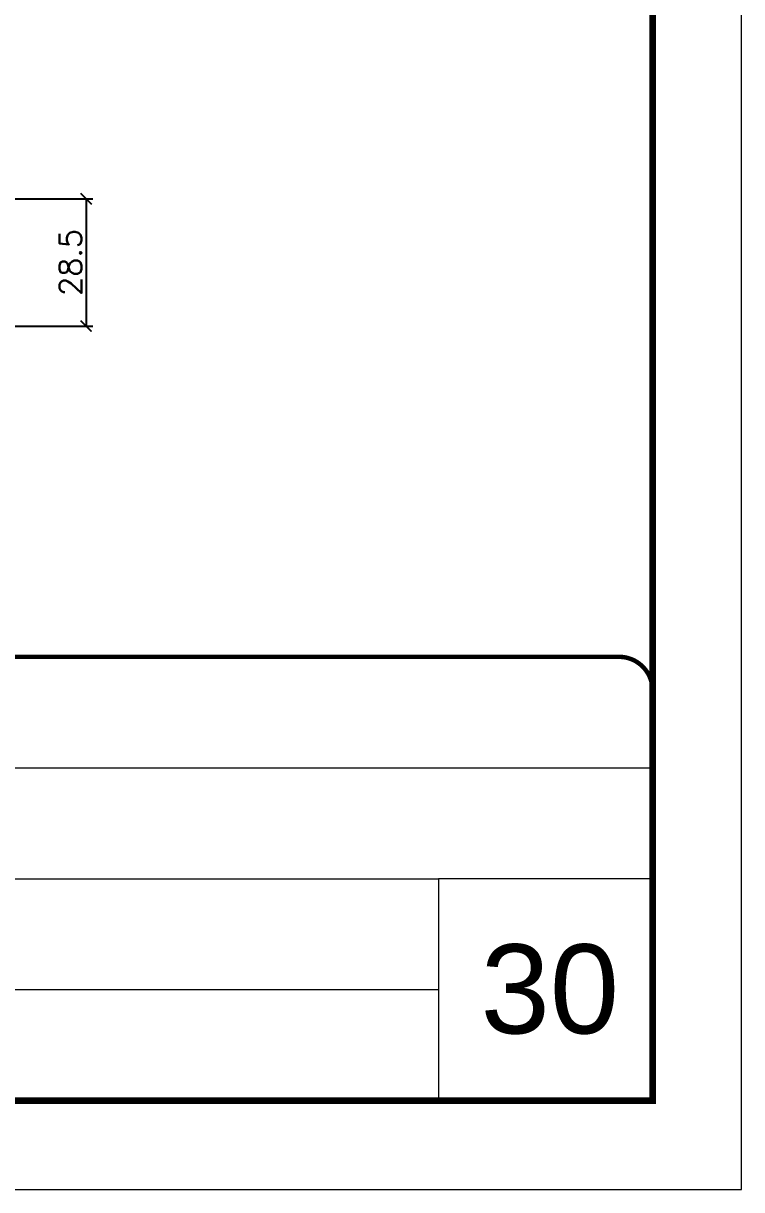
# Model space of a CAD drawing. Extents: x 3309 to 9563, y -2522 to 14608.
# Drawn here: x 6071 to 6393, y 5518 to 6042 of the extents above; entities that cross this region are included whole.
import ezdxf

# ---------------------------------------------------------------- set-up
doc = ezdxf.new("R2010")
doc.units = 0
doc.header["$PDMODE"] = 35
doc.header["$PDSIZE"] = -10
doc.linetypes.add('CONTINUO', pattern=[0])
doc.linetypes.add('DASHED', pattern=[0.75, 0.5, -0.25])
for name, color, linetype, lineweight in [('CARIMBO', 255, 'Continuous', 9), ('Folhas', 255, 'Continuous', 9), ('SARRAFO DE PRESSAO', 251, 'DASHED', 9)]:
    doc.layers.add(name, color=color, linetype=linetype, lineweight=lineweight)
doc.layers.add('COTA', color=241, linetype='Continuous')
doc.styles.add('ARIAL', font='arial.ttf')
doc.styles.add('Romans', font='romans.shx')
doc.dimstyles.new('Cota Seção (2x)', dxfattribs={"dimtxt": 10, "dimasz": 5, "dimexe": 3, "dimexo": 3, "dimgap": 2, "dimtad": 3, "dimdec": 1, "dimlfac": 0.5, "dimzin": 12, "dimdsep": 46, "dimtxsty": 'Romans', "dimblk": 'ARCHTICK', "dimcen": 0, "dimclrd": 4, "dimclre": 4, "dimclrt": 1, "dimadec": 1, "dimazin": 3, "dimtfac": 1, "dimtdec": 1, "dimtmove": 0, "dimatfit": 3, "dimldrblk": 'OBLIQUE', "dimfxl": 1, "dimtolj": 1, "dimtzin": 12, "dimarcsym": 0})

# ---------------------------------------------------------------- blocks, each defined once
blk = doc.blocks.new('9999999999')
at = {"color": 30, "linetype": 'CONTINUO'}
for p, q in [((98564.56, 34379.64), (99583.98, 34379.64)), ((98564.56, 34329.83), (99487.98, 34329.83)), ((99583.98, 34329.83), (99487.98, 34329.83)), ((99487.98, 34329.83), (99487.98, 34230.21)), ((98564.56, 34280.02), (99487.98, 34280.02))]:
    blk.add_line(p, q, dxfattribs=at)
at = {"color": 30, "linetype": 'CONTINUO', "const_width": 2}
blk.add_lwpolyline([(99583.98, 34230.21), (99583.98, 34414.45, 0.414214), (99568.98, 34429.45), (98228.98, 34429.45, 0.414214), (98213.98, 34414.45), (98213.98, 34245.21, 0.414214), (98228.98, 34230.21), (99583.98, 34230.21)], format="xyb", dxfattribs=at)
at = {"layer": 'Folhas'}
blk.add_lwpolyline([(98138.98, 34190.21), (99623.98, 34190.21), (99623.98, 35240.21), (98138.98, 35240.21)], close=True, dxfattribs=at)
at = {"layer": 'Folhas', "color": 30, "const_width": 3}
blk.add_lwpolyline([(98213.98, 34230.21), (99583.98, 34230.21), (99583.98, 35200.21), (98213.98, 35200.21)], close=True, dxfattribs=at)
blk = doc.blocks.new('_ArchTick')
at = {"color": 0, "linetype": 'ByBlock', "const_width": 0.15}
blk.add_lwpolyline([(-0.5, -0.5), (0.5, 0.5)], dxfattribs=at)
blk = doc.blocks.new('*D3538')
at = {"layer": 'COTA', "color": 4, "lineweight": -2, "transparency": 16777216}
for p, q in [((6012.41, 5962.68), (6101.72, 5962.68)), ((6098.72, 5962.68), (6098.72, 5905.6)), ((6012.41, 5905.6), (6101.72, 5905.6))]:
    blk.add_line(p, q, dxfattribs=at)
at = {"layer": 'Defpoints', "color": 0, "transparency": 16777216}
for p in [(6009.41, 5962.68), (6009.41, 5905.6), (6098.72, 5905.6)]:
    blk.add_point(p, dxfattribs=at)
at = {"layer": 'COTA', "color": 4, "lineweight": -2, "transparency": 16777216, "xscale": 5, "yscale": 5, "zscale": 5}
for p, rotation in [((6098.72, 5962.68), 90), ((6098.72, 5905.6), 270)]:
    blk.add_blockref('_ArchTick', p, dxfattribs=dict(at, rotation=rotation))
at = {"layer": 'COTA', "color": 1, "transparency": 16777216, "insert": (6091.72, 5934.14), "char_height": 10, "attachment_point": 5, "rotation": 90, "style": 'Romans'}
blk.add_mtext('\\A1;28.5', dxfattribs=at)
blk = doc.blocks.new('_Oblique')
at = {"color": 0, "linetype": 'ByBlock', "lineweight": -2}
blk.add_line((-0.5, -0.5), (0.5, 0.5), dxfattribs=at)

msp = doc.modelspace()

# ---------------------------------------------------------------- block references
at = {"layer": 'SARRAFO DE PRESSAO', "color": 6, "linetype": 'ByBlock'}
msp.add_blockref('9999999999', (-93231.11, -28672.37), dxfattribs=at)

# ---------------------------------------------------------------- texts
at = {"layer": 'CARIMBO', "style": 'ARIAL'}
msp.add_text('30', height=40, dxfattribs=at).set_placement((6275.73, 5587.98))

# ---------------------------------------------------------------- dimensions: what is measured, and where the dimension line sits
at = {"layer": 'COTA'}
dim = msp.add_linear_dim(base=(6098.72, 5905.6), p1=(6009.41, 5962.68), p2=(6009.41, 5905.6), angle=90, dimstyle='Cota Seção (2x)', dxfattribs=at)
dim.commit()
dim.dimension.update_dxf_attribs({"geometry": '*D3538', "text_midpoint": (6091.72, 5934.14)})

doc.saveas('drawing.dxf')
